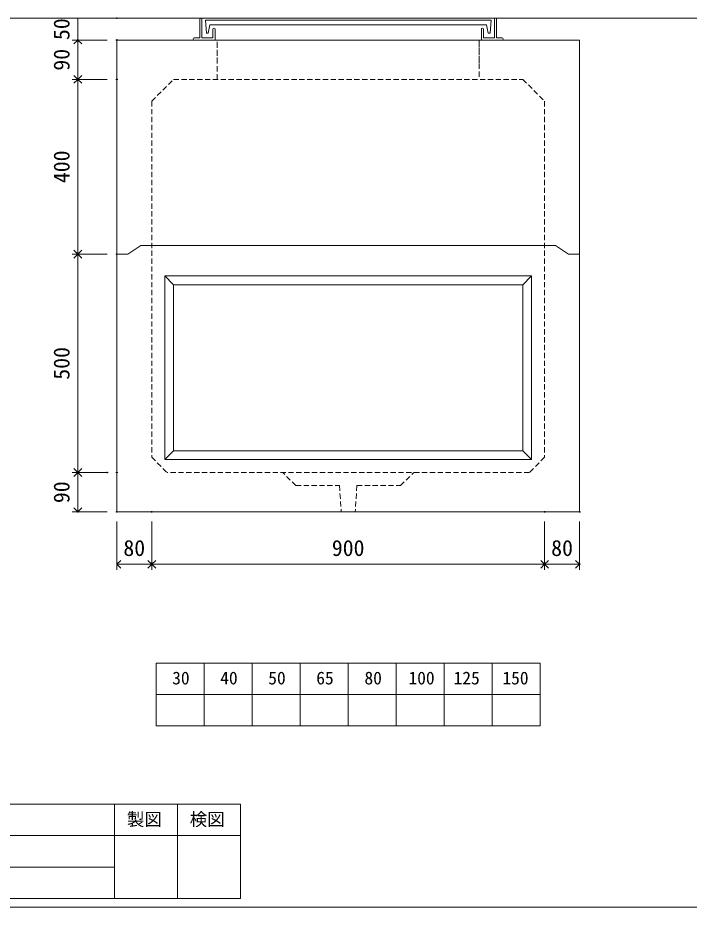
# Model space of a CAD drawing. Units: millimetres, scale not verified. Extents: x -4890 to 4890, y -2351 to 2350.
# Drawn here: x 308 to 1847, y -1925 to 111 of the extents above; entities that cross this region are included whole.
import ezdxf
from ezdxf.enums import TextEntityAlignment as Align

# ---------------------------------------------------------------- set-up
doc = ezdxf.new("R2010")
doc.units = ezdxf.units.MM
doc.header["$LTSCALE"] = 10
doc.header["$PDMODE"] = 32
doc.header["$PDSIZE"] = 2
doc.linetypes.add('DASHED1', pattern=[1.8, 1.2, -0.6])
doc.layers.add('0-1_Defpoints', color=7, linetype='Continuous')
for name, color, linetype, lineweight in [('0-2_waku', 7, 'Continuous', 18), ('0-3_gaikei', 7, 'Continuous', 18), ('0-4_kakure', 7, 'DASHED1', 5), ('0-5_sunpou', 7, 'Continuous', 5), ('0-9_uchigawa', 6, 'Continuous', 18), ('0-B_futa', 3, 'Continuous', 18), ('0-C_GL', 4, 'Continuous', 18), ('0-E_文字１', 7, 'Continuous', 18)]:
    doc.layers.add(name, color=color, linetype=linetype, lineweight=lineweight)
doc.styles.add('ＭＳ ゴシック', font='')
doc.styles.get('ＭＳ ゴシック').set_extended_font_data('MS Gothic')

# ---------------------------------------------------------------- blocks, each defined once
blk = doc.blocks.new('_Open90')
at = {"layer": '0-5_sunpou'}
blk.add_line((0, 0), (-1, 0), dxfattribs=at)
blk.add_lwpolyline([(-0.5, 0.5), (0, 0), (-0.5, -0.5)], dxfattribs=at)
blk = doc.blocks.new('D52')
at = {"layer": '0-1_Defpoints'}
for p in [(1982.32, 1224.36), (1893, 1134.36), (1982.32, 1134.36)]:
    blk.add_point(p, dxfattribs=at)
at = {"layer": '0-5_sunpou'}
for p, q in [((1960.32, 1224.36), (1880, 1224.36)), ((1893, 1206.36), (1893, 1152.36)), ((1960.32, 1134.36), (1880, 1134.36))]:
    blk.add_line(p, q, dxfattribs=at)
at = {"layer": '0-5_sunpou', "xscale": 18, "yscale": 18}
for p, rotation in [((1893, 1224.36), 90), ((1893, 1134.36), 270)]:
    blk.add_blockref('_Open90', p, dxfattribs=dict(at, rotation=rotation))
at = {"layer": '0-5_sunpou', "style": 'ＭＳ ゴシック'}
blk.add_text('90', height=36.66, rotation=90, dxfattribs=at).set_placement((1885, 1154.36), align=Align.BOTTOM_LEFT)
blk = doc.blocks.new('D53')
at = {"layer": '0-1_Defpoints'}
for p in [(1982.32, 1134.36), (2062.32, 1134.36), (2062.32, 1014.33)]:
    blk.add_point(p, dxfattribs=at)
at = {"layer": '0-5_sunpou'}
for p, q in [((1982.32, 1112.36), (1982.32, 1001.33)), ((2062.32, 1112.36), (2062.32, 1001.33)), ((2000.32, 1014.33), (2044.32, 1014.33))]:
    blk.add_line(p, q, dxfattribs=at)
at = {"layer": '0-5_sunpou', "xscale": 18, "yscale": 18, "rotation": 180}
blk.add_blockref('_Open90', (1982.32, 1014.33), dxfattribs=at)
at = {"layer": '0-5_sunpou', "xscale": 18, "yscale": 18}
blk.add_blockref('_Open90', (2062.32, 1014.33), dxfattribs=at)
at = {"layer": '0-5_sunpou', "style": 'ＭＳ ゴシック'}
blk.add_text('80', height=36.66, dxfattribs=at).set_placement((1997.32, 1022.33), align=Align.BOTTOM_LEFT)
blk = doc.blocks.new('D54')
at = {"layer": '0-1_Defpoints'}
for p in [(2062.32, 1134.36), (2962.32, 1134.36), (2962.32, 1014.33)]:
    blk.add_point(p, dxfattribs=at)
at = {"layer": '0-5_sunpou'}
for p, q in [((2062.32, 1112.36), (2062.32, 1001.33)), ((2962.32, 1112.36), (2962.32, 1001.33)), ((2080.32, 1014.33), (2944.32, 1014.33))]:
    blk.add_line(p, q, dxfattribs=at)
at = {"layer": '0-5_sunpou', "xscale": 18, "yscale": 18, "rotation": 180}
blk.add_blockref('_Open90', (2062.32, 1014.33), dxfattribs=at)
at = {"layer": '0-5_sunpou', "xscale": 18, "yscale": 18}
blk.add_blockref('_Open90', (2962.32, 1014.33), dxfattribs=at)
at = {"layer": '0-5_sunpou', "style": 'ＭＳ ゴシック'}
blk.add_text('900', height=36.66, dxfattribs=at).set_placement((2474.82, 1022.33), align=Align.BOTTOM_LEFT)
blk = doc.blocks.new('D55')
at = {"layer": '0-1_Defpoints'}
for p in [(2962.32, 1134.36), (3042.32, 1134.36), (3042.32, 1014.33)]:
    blk.add_point(p, dxfattribs=at)
at = {"layer": '0-5_sunpou'}
for p, q in [((2962.32, 1112.36), (2962.32, 1001.33)), ((3042.32, 1112.36), (3042.32, 1001.33)), ((2980.32, 1014.33), (3024.32, 1014.33))]:
    blk.add_line(p, q, dxfattribs=at)
at = {"layer": '0-5_sunpou', "xscale": 18, "yscale": 18, "rotation": 180}
blk.add_blockref('_Open90', (2962.32, 1014.33), dxfattribs=at)
at = {"layer": '0-5_sunpou', "xscale": 18, "yscale": 18}
blk.add_blockref('_Open90', (3042.32, 1014.33), dxfattribs=at)
at = {"layer": '0-5_sunpou', "style": 'ＭＳ ゴシック'}
blk.add_text('80', height=36.66, dxfattribs=at).set_placement((2977.32, 1022.33), align=Align.BOTTOM_LEFT)
blk = doc.blocks.new('D56')
at = {"layer": '0-1_Defpoints'}
for p in [(1982.32, 2264.36), (1893, 2214.36), (1982.32, 2214.36)]:
    blk.add_point(p, dxfattribs=at)
at = {"layer": '0-5_sunpou'}
for p, q in [((1960.32, 2264.36), (1880, 2264.36)), ((1893, 2264.36), (1893, 2214.36)), ((1960.32, 2214.36), (1880, 2214.36))]:
    blk.add_line(p, q, dxfattribs=at)
at = {"layer": '0-5_sunpou', "style": 'ＭＳ ゴシック'}
blk.add_text('50', height=36.66, rotation=90, dxfattribs=at).set_placement((1885, 2214.36), align=Align.BOTTOM_LEFT)
blk = doc.blocks.new('D57')
at = {"layer": '0-1_Defpoints'}
for p in [(1982.32, 2214.36), (1893, 2124.36), (1982.32, 2124.36)]:
    blk.add_point(p, dxfattribs=at)
at = {"layer": '0-5_sunpou'}
for p, q in [((1960.32, 2214.36), (1880, 2214.36)), ((1893, 2196.36), (1893, 2142.36)), ((1960.32, 2124.36), (1880, 2124.36))]:
    blk.add_line(p, q, dxfattribs=at)
at = {"layer": '0-5_sunpou', "xscale": 18, "yscale": 18}
for p, rotation in [((1893, 2214.36), 90), ((1893, 2124.36), 270)]:
    blk.add_blockref('_Open90', p, dxfattribs=dict(at, rotation=rotation))
at = {"layer": '0-5_sunpou', "style": 'ＭＳ ゴシック'}
blk.add_text('90', height=36.66, rotation=90, dxfattribs=at).set_placement((1885, 2144.36), align=Align.BOTTOM_LEFT)
blk = doc.blocks.new('D58')
at = {"layer": '0-1_Defpoints'}
for p in [(1982.32, 2124.36), (1893, 1724.36), (1982.32, 1724.36)]:
    blk.add_point(p, dxfattribs=at)
at = {"layer": '0-5_sunpou'}
for p, q in [((1960.32, 2124.36), (1880, 2124.36)), ((1893, 2106.36), (1893, 1742.36)), ((1960.32, 1724.36), (1880, 1724.36))]:
    blk.add_line(p, q, dxfattribs=at)
at = {"layer": '0-5_sunpou', "xscale": 18, "yscale": 18}
for p, rotation in [((1893, 2124.36), 90), ((1893, 1724.36), 270)]:
    blk.add_blockref('_Open90', p, dxfattribs=dict(at, rotation=rotation))
at = {"layer": '0-5_sunpou', "style": 'ＭＳ ゴシック'}
blk.add_text('400', height=36.66, rotation=90, dxfattribs=at).set_placement((1885, 1886.86), align=Align.BOTTOM_LEFT)
blk = doc.blocks.new('D59')
at = {"layer": '0-1_Defpoints'}
for p in [(1982.32, 1724.36), (1893, 1224.36), (1960.32, 1224.36)]:
    blk.add_point(p, dxfattribs=at)
at = {"layer": '0-5_sunpou'}
for p, q in [((1960.32, 1724.36), (1880, 1724.36)), ((1893, 1706.36), (1893, 1242.36)), ((1938.32, 1224.36), (1880, 1224.36))]:
    blk.add_line(p, q, dxfattribs=at)
at = {"layer": '0-5_sunpou', "xscale": 18, "yscale": 18}
for p, rotation in [((1893, 1724.36), 90), ((1893, 1224.36), 270)]:
    blk.add_blockref('_Open90', p, dxfattribs=dict(at, rotation=rotation))
at = {"layer": '0-5_sunpou', "style": 'ＭＳ ゴシック'}
blk.add_text('500', height=36.66, rotation=90, dxfattribs=at).set_placement((1885, 1436.86), align=Align.BOTTOM_LEFT)

msp = doc.modelspace()

# ---------------------------------------------------------------- linework, layer by layer
at = {"layer": '0-2_waku'}
for p, q in [((625.32, -1365.57), (625.32, -1509.57)), ((625.32, -1365.57), (625.32, -1509.57)), ((625.32, -1365.57), (625.32, -1509.57)), ((625.32, -1365.57), (625.32, -1509.57)), ((625.32, -1365.57), (1505.32, -1365.57)), ((735.32, -1365.57), (735.32, -1509.57)), ((845.32, -1365.57), (845.32, -1509.57)), ((845.32, -1365.57), (845.32, -1509.57)), ((955.32, -1365.57), (955.32, -1509.57)), ((1065.32, -1365.57), (1065.32, -1509.57)), ((1175.32, -1365.57), (1175.32, -1509.57)), ((1285.32, -1365.57), (1285.32, -1509.57)), ((1395.32, -1365.57), (1395.32, -1509.57)), ((1505.32, -1365.57), (1505.32, -1509.57)), ((625.32, -1437.57), (1505.32, -1437.57)), ((625.32, -1509.57), (1505.32, -1509.57)), ((-1209.68, -1688.57), (818.32, -1688.57)), ((530.32, -1688.57), (530.32, -1904.57)), ((530.32, -1688.57), (530.32, -1904.57)), ((674.32, -1688.57), (674.32, -1904.57)), ((818.32, -1688.57), (818.32, -1904.57)), ((-1209.68, -1760.57), (818.32, -1760.57)), ((-1209.68, -1832.57), (530.32, -1832.57)), ((-1209.68, -1904.57), (818.32, -1904.57)), ((-1229.68, -1924.57), (4890.32, -1924.57)), ((-1229.68, -1924.57), (4890.32, -1924.57))]:
    msp.add_line(p, q, dxfattribs=at)
at = {"layer": '0-3_gaikei'}
for p, q in [((615.32, 60.43), (725.32, 60.43)), ((650.32, 60.43), (1450.32, 60.43)), ((1485.32, 60.43), (1375.32, 60.43)), ((560.32, -429.57), (590.32, -409.57)), ((590.32, -409.57), (1540.32, -409.57)), ((1540.32, -409.57), (1570.32, -429.57)), ((560.32, -429.57), (535.32, -429.57)), ((1570.32, -429.57), (1595.32, -429.57))]:
    msp.add_line(p, q, dxfattribs=at)
msp.add_lwpolyline([(535.32, -1019.57), (535.32, 60.43), (1595.32, 60.43), (1595.32, -1019.57)], close=True, dxfattribs=at)
at = {"layer": '0-4_kakure'}
for p, q in [((765.32, -29.57), (765.32, 60.43)), ((765.32, 8.43), (765.32, 60.43)), ((1365.32, 8.43), (1365.32, 60.43)), ((615.32, -79.57), (665.32, -29.57)), ((665.32, -29.57), (1465.32, -29.57)), ((1465.32, -29.57), (1515.32, -79.57)), ((615.32, -79.57), (615.32, -894.57)), ((1515.32, -79.57), (1515.32, -894.57)), ((615.32, -894.57), (650.32, -929.57)), ((1515.32, -894.57), (1480.32, -929.57)), ((1480.32, -929.57), (650.32, -929.57)), ((945.32, -959.57), (915.32, -929.57)), ((1185.32, -959.57), (1215.32, -929.57)), ((945.32, -959.57), (1045.32, -959.57)), ((1045.32, -959.57), (1049.32, -1019.57)), ((1085.32, -959.57), (1081.32, -1019.57)), ((1085.32, -959.57), (1185.32, -959.57))]:
    msp.add_line(p, q, dxfattribs=at)
msp.add_lwpolyline([(1365.32, 8.43), (1365.32, 60.43), (1365.32, -29.57)], dxfattribs=at)
at = {"layer": '0-9_uchigawa'}
for p, q in [((645.32, -479.57), (645.32, -899.57)), ((645.32, -479.57), (1065.32, -479.57)), ((645.32, -479.57), (665.32, -499.57)), ((1065.32, -479.57), (1485.32, -479.57)), ((1065.32, -479.57), (1485.32, -479.57)), ((1485.32, -479.57), (1465.32, -499.57)), ((1485.32, -479.57), (1485.32, -899.57)), ((665.32, -499.57), (665.32, -879.57)), ((665.32, -499.57), (1065.32, -499.57)), ((665.32, -499.57), (1065.32, -499.57)), ((1065.32, -499.57), (1465.32, -499.57)), ((1465.32, -499.57), (1465.32, -879.57)), ((665.32, -879.57), (645.32, -899.57)), ((665.32, -879.57), (1065.32, -879.57)), ((1065.32, -879.57), (1465.32, -879.57)), ((1465.32, -879.57), (1485.32, -899.57)), ((645.32, -899.57), (1065.32, -899.57)), ((1065.32, -899.57), (1485.32, -899.57))]:
    msp.add_line(p, q, dxfattribs=at)
at = {"layer": '0-B_futa'}
for p, q in [((725.31, 108.43), (725.31, 65.43)), ((727.31, 110.43), (730.31, 110.43)), ((730.31, 110.43), (730.31, 65.43)), ((738.13, 105.93), (1392.46, 105.93)), ((738.13, 105.93), (740.62, 75.93)), ((1392.46, 105.93), (1390.21, 75.93)), ((1400.32, 110.43), (1400.32, 65.43)), ((1400.32, 110.43), (1403.32, 110.43)), ((1405.32, 108.43), (1405.32, 65.43)), ((748.65, 94.93), (744.33, 75.93)), ((748.65, 94.93), (1381.98, 94.93)), ((755.31, 85.43), (755.31, 65.43)), ((757.31, 87.43), (758.31, 87.43)), ((760.31, 85.43), (760.31, 60.43)), ((1370.32, 85.43), (1370.32, 60.43)), ((1373.32, 87.43), (1372.32, 87.43)), ((1375.32, 85.43), (1375.32, 65.43)), ((1381.98, 94.93), (1386.3, 75.93)), ((710.31, 63.43), (710.31, 62.43)), ((712.31, 65.43), (725.31, 65.43)), ((730.31, 65.43), (755.31, 65.43)), ((740.62, 75.93), (744.33, 75.93)), ((1400.32, 65.43), (1375.32, 65.43)), ((1390.21, 75.93), (1386.3, 75.93)), ((1418.32, 65.43), (1405.32, 65.43)), ((1420.32, 63.43), (1420.32, 62.43)), ((760.31, 60.43), (712.31, 60.43)), ((1370.32, 60.43), (1418.32, 60.43))]:
    msp.add_line(p, q, dxfattribs=at)
for centre, start, end in [((727.31, 108.43), 90, 180), ((1403.32, 108.43), 0, 90), ((757.31, 85.43), 90, 180), ((758.31, 85.43), 0, 90), ((1372.32, 85.43), 90, 180), ((1373.32, 85.43), 0, 90), ((712.31, 63.43), 90, 180), ((712.31, 62.43), 180, 270), ((1418.32, 63.43), 0, 90), ((1418.32, 62.43), 270, 0)]:
    msp.add_arc(centre, 2, start, end, dxfattribs=at)
at = {"layer": '0-C_GL'}
msp.add_line((-1229.68, 110.43), (4890.32, 110.43), dxfattribs=at)

# ---------------------------------------------------------------- block references
at = {"layer": '0-5_sunpou'}
for name in ['D56', 'D57', 'D58', 'D59', 'D52', 'D53', 'D54', 'D55']:
    msp.add_blockref(name, (-1447, -2153.93), dxfattribs=at)

# ---------------------------------------------------------------- texts
at = {"layer": '0-E_文字１', "style": 'ＭＳ ゴシック'}
for s, p in [('30', (662.18, -1423.38)), ('40', (772.18, -1423.38)), ('50', (882.18, -1423.38)), ('65', (992.18, -1423.38)), ('80', (1102.59, -1423.38)), ('100', (1203.46, -1423.38)), ('125', (1306.85, -1423.38)), ('150', (1418.61, -1423.38)), ('製図', (558.38, -1746.82)), ('検図', (702.38, -1746.82))]:
    msp.add_text(s, height=29.33, dxfattribs=at).set_placement(p, align=Align.BOTTOM_LEFT)

doc.saveas('drawing.dxf')
